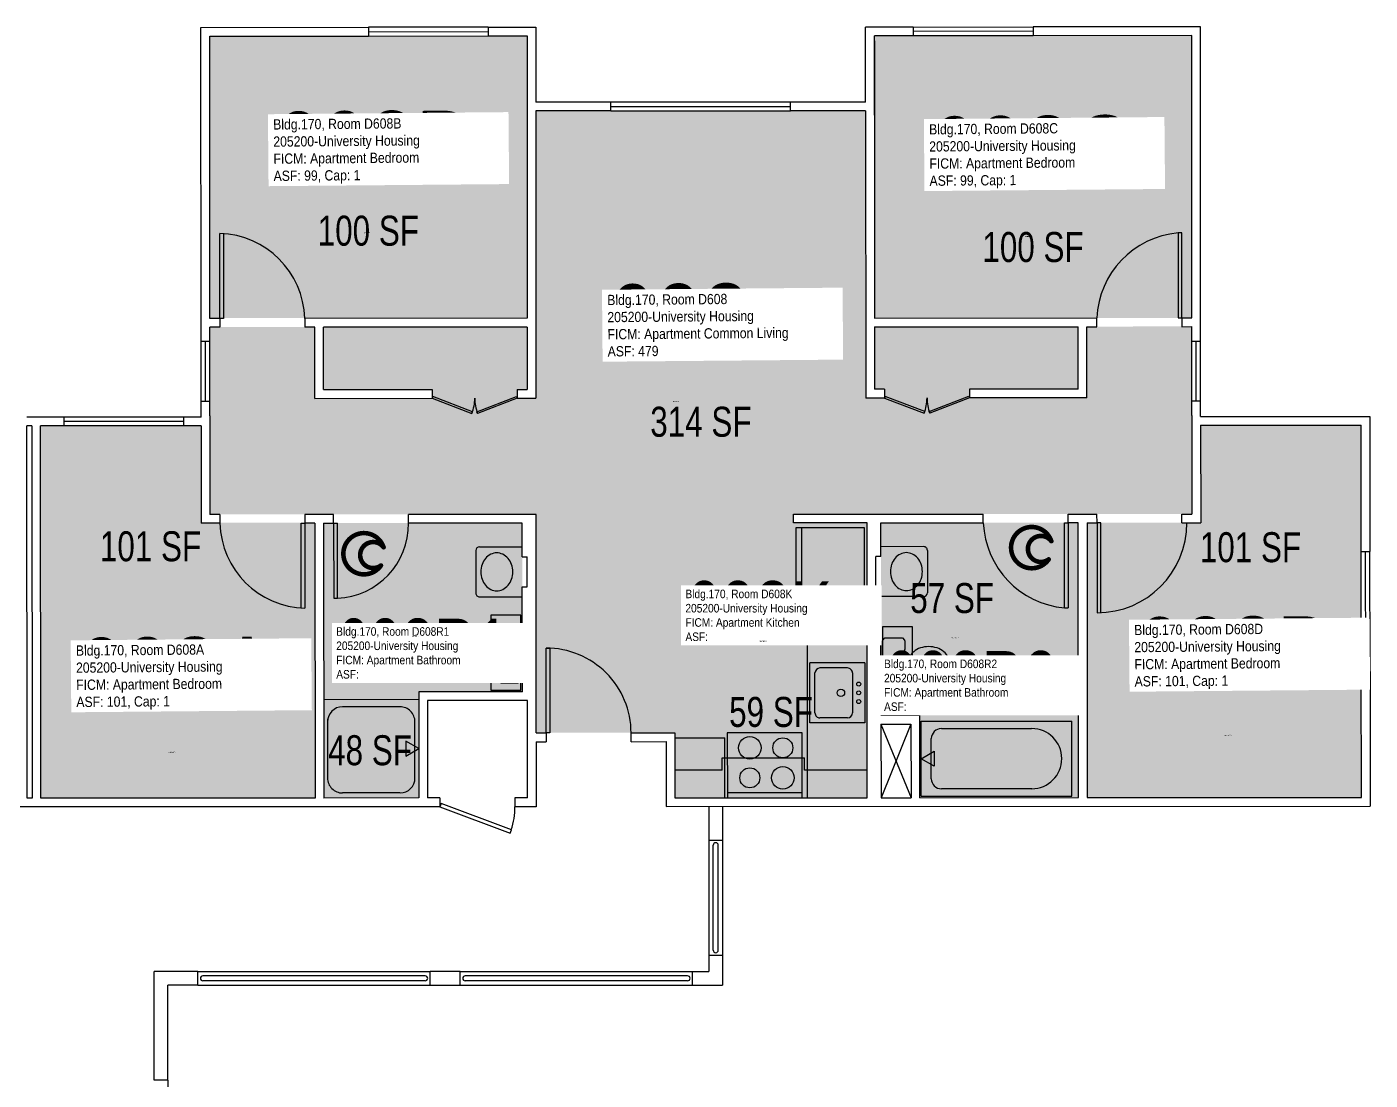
# Model space of a CAD drawing. Header units: inches. Extents: x -88 to 1916, y -52 to 2058.
# Drawn here: x 1379 to 1916, y 1637 to 2058 of the extents above; entities that cross this region are included whole.
import ezdxf
from ezdxf.enums import TextEntityAlignment as Align

# ---------------------------------------------------------------- set-up
doc = ezdxf.new("R2010")
doc.units = ezdxf.units.IN
doc.header["$LTSCALE"] = 10
doc.header["$MEASUREMENT"] = 0
doc.layers.get('0').update_dxf_attribs({"linetype": 'CONTINUOUS'})
for name, color, linetype in [('A-DOOR', 2, 'CONTINUOUS'), ('A-FLOR', 3, 'CONTINUOUS'), ('A-GLAZ', 1, 'CONTINUOUS'), ('A-IDEN-ICON', 4, 'CONTINUOUS'), ('A-IDEN-RNUM', 7, 'CONTINUOUS'), ('A-IDEN-SNUM', 4, 'CONTINUOUS'), ('A-IDEN-VNUM', 4, 'CONTINUOUS'), ('A-WALL', 5, 'CONTINUOUS'), ('AREA-TEXT', 3, 'CONTINUOUS'), ('P-SANR-FIXT', 2, 'CONTINUOUS'), ('Rooms-Category-Color', 7, 'CONTINUOUS'), ('Rooms-College-Color', 7, 'CONTINUOUS'), ('Rooms-Department-Color', 7, 'CONTINUOUS'), ('Rooms-Division-Color', 7, 'CONTINUOUS'), ('Rooms-Information', 7, 'CONTINUOUS')]:
    doc.layers.add(name, color=color, linetype=linetype)
doc.styles.add('CP_AREA', font='arial.ttf', dxfattribs={"height": 15})
doc.styles.add('CP_ROOMSNUMBER', font='arial.ttf', dxfattribs={"height": 1})
doc.styles.add('CP_ROOMVNUMBER', font='arial.ttf', dxfattribs={"width": 0.85, "height": 0.075})

# ---------------------------------------------------------------- blocks, each defined once
blk = doc.blocks.new('CPBATH')
at = {"color": 0, "linetype": 'ByBlock', "const_width": 0.0127}
for points in [[(0.0571, 0.0168, 0.861492), (-0.0551, 0, 1)], [(0.0571, 0.0168, 0.729002), (-0.0084, -0.0042, 1)], [(-0.0551, 0, 0.726902), (0.0487, -0.0337, 1)], [(-0.0084, -0.0042, 0.609468), (0.0487, -0.0337, 1)]]:
    blk.add_lwpolyline(points, format="xyb", dxfattribs=at)
at = {"color": 0, "linetype": 'ByBlock', "const_width": 0.00637}
for points in [[(0.0544, 0.0152, 1), (0.0599, 0.0184, 1)], [(0.0459, -0.0353, 1), (0.0515, -0.0321, 1)]]:
    blk.add_lwpolyline(points, format="xyb", close=True, dxfattribs=at)

msp = doc.modelspace()

# ---------------------------------------------------------------- hatches: boundary and pattern name
at = {"layer": 'Rooms-Category-Color', "true_color": 0x728ef3}
for points in [[(1578.88, 2054.61), (1451.88, 2054.61), (1451.88, 1941.61), (1578.88, 1941.61)], [(1717.88, 2054.61), (1717.88, 1941.61), (1844.88, 1941.62), (1844.88, 2054.62)], [(1451.93, 1937.97), (1451.97, 1863), (1582.47, 1863.04), (1582.52, 1775.54), (1638.02, 1775.57), (1638.03, 1859.5), (1685.54, 1859.5), (1685.54, 1863), (1844.97, 1863.19), (1844.99, 1938.19), (1802.93, 1938.17), (1802.94, 1909.67), (1755.94, 1909.64), (1755.94, 1913.14), (1799.44, 1913.16), (1799.43, 1938.16), (1717.93, 1938.12), (1717.94, 1913.12), (1721.94, 1913.12), (1721.94, 1909.62), (1714.44, 1909.62), (1714.38, 2024.57), (1582.38, 2024.56), (1582.44, 1909.54), (1574.94, 1909.54), (1574.94, 1913.04), (1578.94, 1913.04), (1578.93, 1938.04), (1497.43, 1938), (1497.44, 1913), (1540.94, 1913.02), (1540.94, 1909.52), (1493.94, 1909.5), (1493.94, 1938)], [(1448.38, 1898.61), (1384.13, 1898.61), (1384.13, 1749.61), (1493.88, 1749.61), (1493.88, 1859.61), (1448.38, 1859.61)], [(1912.63, 1898.62), (1848.38, 1898.62), (1848.38, 1859.62), (1802.88, 1859.61), (1802.88, 1749.61), (1912.63, 1749.62)], [(1497.53, 1859.5), (1577.03, 1859.5), (1577.07, 1792.04), (1535.51, 1792.02), (1535.53, 1749.52), (1497.53, 1749.5)], [(1714.97, 1859.62), (1638.03, 1859.5), (1638.03, 1749.57), (1715.03, 1749.62)], [(1799.47, 1859.66), (1720.47, 1859.62), (1720.57, 1782.62), (1736.01, 1782.63), (1736.03, 1749.63), (1799.53, 1749.63), (1799.47, 1859.66)]]:
    msp.add_hatch(color=171, dxfattribs=at).paths.add_polyline_path(points)
at = {"layer": 'Rooms-College-Color', "true_color": 0xadadad}
for points in [[(1578.88, 2054.61), (1451.88, 2054.61), (1451.88, 1941.61), (1578.88, 1941.61)], [(1717.88, 2054.61), (1717.88, 1941.61), (1844.88, 1941.62), (1844.88, 2054.62)], [(1451.93, 1937.97), (1451.97, 1863), (1582.47, 1863.04), (1582.52, 1775.54), (1638.02, 1775.57), (1638.03, 1859.5), (1685.54, 1859.5), (1685.54, 1863), (1844.97, 1863.19), (1844.99, 1938.19), (1802.93, 1938.17), (1802.94, 1909.67), (1755.94, 1909.64), (1755.94, 1913.14), (1799.44, 1913.16), (1799.43, 1938.16), (1717.93, 1938.12), (1717.94, 1913.12), (1721.94, 1913.12), (1721.94, 1909.62), (1714.44, 1909.62), (1714.38, 2024.57), (1582.38, 2024.56), (1582.44, 1909.54), (1574.94, 1909.54), (1574.94, 1913.04), (1578.94, 1913.04), (1578.93, 1938.04), (1497.43, 1938), (1497.44, 1913), (1540.94, 1913.02), (1540.94, 1909.52), (1493.94, 1909.5), (1493.94, 1938)], [(1448.38, 1898.61), (1384.13, 1898.61), (1384.13, 1749.61), (1493.88, 1749.61), (1493.88, 1859.61), (1448.38, 1859.61)], [(1912.63, 1898.62), (1848.38, 1898.62), (1848.38, 1859.62), (1802.88, 1859.61), (1802.88, 1749.61), (1912.63, 1749.62)], [(1497.53, 1859.5), (1577.03, 1859.5), (1577.07, 1792.04), (1535.51, 1792.02), (1535.53, 1749.52), (1497.53, 1749.5)], [(1714.97, 1859.62), (1638.03, 1859.5), (1638.03, 1749.57), (1715.03, 1749.62)], [(1799.47, 1859.66), (1720.47, 1859.62), (1720.57, 1782.62), (1736.01, 1782.63), (1736.03, 1749.63), (1799.53, 1749.63), (1799.47, 1859.66)]]:
    msp.add_hatch(color=253, dxfattribs=at).paths.add_polyline_path(points)
at = {"layer": 'Rooms-Department-Color', "true_color": 0x604aed}
for points in [[(1578.88, 2054.61), (1451.88, 2054.61), (1451.88, 1941.61), (1578.88, 1941.61)], [(1717.88, 2054.61), (1717.88, 1941.61), (1844.88, 1941.62), (1844.88, 2054.62)], [(1451.93, 1937.97), (1451.97, 1863), (1582.47, 1863.04), (1582.52, 1775.54), (1638.02, 1775.57), (1638.03, 1859.5), (1685.54, 1859.5), (1685.54, 1863), (1844.97, 1863.19), (1844.99, 1938.19), (1802.93, 1938.17), (1802.94, 1909.67), (1755.94, 1909.64), (1755.94, 1913.14), (1799.44, 1913.16), (1799.43, 1938.16), (1717.93, 1938.12), (1717.94, 1913.12), (1721.94, 1913.12), (1721.94, 1909.62), (1714.44, 1909.62), (1714.38, 2024.57), (1582.38, 2024.56), (1582.44, 1909.54), (1574.94, 1909.54), (1574.94, 1913.04), (1578.94, 1913.04), (1578.93, 1938.04), (1497.43, 1938), (1497.44, 1913), (1540.94, 1913.02), (1540.94, 1909.52), (1493.94, 1909.5), (1493.94, 1938)], [(1448.38, 1898.61), (1384.13, 1898.61), (1384.13, 1749.61), (1493.88, 1749.61), (1493.88, 1859.61), (1448.38, 1859.61)], [(1912.63, 1898.62), (1848.38, 1898.62), (1848.38, 1859.62), (1802.88, 1859.61), (1802.88, 1749.61), (1912.63, 1749.62)], [(1497.53, 1859.5), (1577.03, 1859.5), (1577.07, 1792.04), (1535.51, 1792.02), (1535.53, 1749.52), (1497.53, 1749.5)], [(1714.97, 1859.62), (1638.03, 1859.5), (1638.03, 1749.57), (1715.03, 1749.62)], [(1799.47, 1859.66), (1720.47, 1859.62), (1720.57, 1782.62), (1736.01, 1782.63), (1736.03, 1749.63), (1799.53, 1749.63), (1799.47, 1859.66)]]:
    msp.add_hatch(color=173, dxfattribs=at).paths.add_polyline_path(points)
at = {"layer": 'Rooms-Division-Color', "true_color": 0x604aed}
for points in [[(1578.88, 2054.61), (1451.88, 2054.61), (1451.88, 1941.61), (1578.88, 1941.61)], [(1717.88, 2054.61), (1717.88, 1941.61), (1844.88, 1941.62), (1844.88, 2054.62)], [(1451.93, 1937.97), (1451.97, 1863), (1582.47, 1863.04), (1582.52, 1775.54), (1638.02, 1775.57), (1638.03, 1859.5), (1685.54, 1859.5), (1685.54, 1863), (1844.97, 1863.19), (1844.99, 1938.19), (1802.93, 1938.17), (1802.94, 1909.67), (1755.94, 1909.64), (1755.94, 1913.14), (1799.44, 1913.16), (1799.43, 1938.16), (1717.93, 1938.12), (1717.94, 1913.12), (1721.94, 1913.12), (1721.94, 1909.62), (1714.44, 1909.62), (1714.38, 2024.57), (1582.38, 2024.56), (1582.44, 1909.54), (1574.94, 1909.54), (1574.94, 1913.04), (1578.94, 1913.04), (1578.93, 1938.04), (1497.43, 1938), (1497.44, 1913), (1540.94, 1913.02), (1540.94, 1909.52), (1493.94, 1909.5), (1493.94, 1938)], [(1448.38, 1898.61), (1384.13, 1898.61), (1384.13, 1749.61), (1493.88, 1749.61), (1493.88, 1859.61), (1448.38, 1859.61)], [(1912.63, 1898.62), (1848.38, 1898.62), (1848.38, 1859.62), (1802.88, 1859.61), (1802.88, 1749.61), (1912.63, 1749.62)], [(1497.53, 1859.5), (1577.03, 1859.5), (1577.07, 1792.04), (1535.51, 1792.02), (1535.53, 1749.52), (1497.53, 1749.5)], [(1714.97, 1859.62), (1638.03, 1859.5), (1638.03, 1749.57), (1715.03, 1749.62)], [(1799.47, 1859.66), (1720.47, 1859.62), (1720.57, 1782.62), (1736.01, 1782.63), (1736.03, 1749.63), (1799.53, 1749.63), (1799.47, 1859.66)]]:
    msp.add_hatch(color=173, dxfattribs=at).paths.add_polyline_path(points)

# ---------------------------------------------------------------- linework, layer by layer
at = {"layer": 'A-DOOR'}
for p, q in [((1455.94, 1941.4), (1455.92, 1975.4)), ((1457.42, 1975.4), (1457.44, 1941.4)), ((1839.42, 1975.61), (1839.44, 1941.61)), ((1840.92, 1975.61), (1839.42, 1975.61)), ((1840.94, 1941.61), (1840.92, 1975.61)), ((1457.44, 1941.4), (1455.94, 1941.4)), ((1839.44, 1941.61), (1840.94, 1941.61)), ((1541.21, 1910.11), (1540.96, 1909.45)), ((1540.96, 1909.45), (1556.83, 1903.37)), ((1557.09, 1904.03), (1541.21, 1910.11)), ((1558.83, 1904.03), (1574.7, 1910.13)), ((1574.96, 1909.47), (1559.09, 1903.37)), ((1574.7, 1910.13), (1574.96, 1909.47)), ((1722.21, 1910.21), (1721.96, 1909.55)), ((1721.96, 1909.55), (1737.83, 1903.47)), ((1738.09, 1904.13), (1722.21, 1910.21)), ((1739.83, 1904.13), (1755.7, 1910.23)), ((1755.96, 1909.57), (1740.09, 1903.47)), ((1755.7, 1910.23), (1755.96, 1909.57)), ((1556.83, 1903.37), (1557.09, 1904.03)), ((1559.09, 1903.37), (1558.83, 1904.03)), ((1737.83, 1903.47), (1738.09, 1904.13)), ((1740.09, 1903.47), (1739.83, 1904.13)), ((1488.49, 1859.42), (1489.99, 1859.42)), ((1488.5, 1825.42), (1488.49, 1859.42)), ((1489.99, 1859.42), (1490, 1825.42)), ((1501.49, 1859.43), (1502.99, 1859.43)), ((1501.49, 1859.43), (1501.5, 1829.43)), ((1503, 1829.43), (1502.99, 1859.43)), ((1793.99, 1859.59), (1795.49, 1859.59)), ((1794, 1825.59), (1793.99, 1859.59)), ((1795.49, 1859.59), (1795.5, 1825.59)), ((1808.49, 1859.6), (1806.99, 1859.59)), ((1806.99, 1859.59), (1807, 1823.59)), ((1808.5, 1823.6), (1808.49, 1859.6)), ((1501.5, 1829.43), (1503, 1829.43)), ((1794, 1825.59), (1795.5, 1825.59)), ((1586.51, 1809.47), (1588.01, 1809.47)), ((1586.53, 1775.47), (1586.51, 1809.47)), ((1588.01, 1809.47), (1588.03, 1775.47)), ((1588.03, 1775.47), (1586.53, 1775.47)), ((1544.55, 1747.27), (1544.05, 1745.95)), ((1572.62, 1736.7), (1544.55, 1747.27)), ((1544.05, 1745.95), (1572.12, 1735.38)), ((1572.12, 1735.38), (1572.62, 1736.7))]:
    msp.add_line(p, q, dxfattribs=at)
for centre, radius, start, end in [((1454.98, 1940.44), 34.97, 1.6071, 88.4556), ((1842.58, 1940.08), 35.67, 95.0802, 177.5669), ((1540.96, 1909.45), 17, 339.0539, 0.0314), ((1574.96, 1909.47), 17, 180.0314, 201.0088), ((1721.96, 1909.55), 17, 339.0539, 0.0314), ((1755.96, 1909.57), 17, 180.0314, 201.0088), ((1490.95, 1860.38), 34.97, 181.6071, 268.4556), ((1501.71, 1859.17), 29.77, 272.4793, 0.521), ((1797.09, 1861.09), 35.64, 182.4453, 265.0331), ((1806.99, 1859.59), 36, 270.0314, 0.0314), ((1586.53, 1775.47), 34, 0.0314, 90.0314), ((1546.85, 1745.58), 27.2, 340.9792, 0.8073)]:
    msp.add_arc(centre, radius, start, end, dxfattribs=at)
at = {"layer": 'A-FLOR'}
for p, q in [((1720.53, 1779.05), (1732.55, 1749.55)), ((1732.53, 1779.05), (1720.55, 1749.55)), ((1653.39, 1688.52), (1653.39, 1730.52)), ((1655.39, 1688.52), (1655.39, 1730.55)), ((1538.14, 1678.27), (1449.14, 1678.27)), ((1643.14, 1678.27), (1554.14, 1678.27)), ((1538.14, 1676.27), (1449.14, 1676.27)), ((1643.14, 1676.27), (1554.14, 1676.27))]:
    msp.add_line(p, q, dxfattribs=at)
at = {"layer": 'A-FLOR', "extrusion": (5.56644e-11, -9.05604e-06, 1)}
msp.add_arc((1654.39, 1730.52, -0.02), 1, 0.0147, 179.986, dxfattribs=at)
at = {"layer": 'A-FLOR', "extrusion": (-2.71467e-10, 9.05604e-06, 1)}
msp.add_arc((1654.39, 1688.52, 0.02), 1, 180.0017, 0.0017, dxfattribs=at)
at = {"layer": 'A-FLOR', "extrusion": (-9.05604e-06, -5.6027e-11, 1)}
for centre, start, end in [((1449.14, 1677.27, -0.01), 90.0004, 270.0004), ((1538.14, 1677.27, -0.01), 270.0004, 90.0004), ((1554.14, 1677.27, -0.01), 90.0004, 270.0004), ((1643.14, 1677.27, -0.01), 270.0004, 90.0004)]:
    msp.add_arc(centre, 1, start, end, dxfattribs=at)
at = {"layer": 'A-GLAZ'}
for p, q in [((1563.38, 2057.96), (1515.38, 2057.94)), ((1515.38, 2056.19), (1563.38, 2056.21)), ((1515.38, 2054.44), (1563.38, 2054.46)), ((1733.38, 2058.05), (1781.38, 2058.08)), ((1781.38, 2056.33), (1733.38, 2056.3)), ((1781.38, 2054.58), (1733.38, 2054.55)), ((1684.39, 2028.03), (1612.39, 2027.99)), ((1612.39, 2026.24), (1684.39, 2026.28)), ((1612.39, 2024.49), (1684.39, 2024.53)), ((1448.46, 1908.15), (1448.45, 1932.15)), ((1450.21, 1908.15), (1450.2, 1932.15)), ((1451.96, 1908.15), (1451.95, 1932.15)), ((1844.96, 1908.37), (1844.95, 1932.37)), ((1846.71, 1908.37), (1846.7, 1932.37)), ((1848.46, 1908.37), (1848.45, 1932.37)), ((1441.46, 1901.89), (1393.46, 1901.87)), ((1441.46, 1900.14), (1393.46, 1900.12)), ((1441.46, 1898.39), (1393.46, 1898.37)), ((1912.77, 1800.15), (1912.74, 1848.15)), ((1914.52, 1800.15), (1914.49, 1848.15)), ((1916.27, 1800.15), (1916.24, 1848.15))]:
    msp.add_line(p, q, dxfattribs=at)
at = {"layer": 'A-WALL'}
for p, q in [((1448.38, 2057.9), (1515.38, 2057.94)), ((1448.45, 1932.15), (1448.38, 2057.9)), ((1451.88, 2054.4), (1515.38, 2054.44)), ((1451.94, 1941.4), (1451.88, 2054.4)), ((1515.38, 2057.94), (1515.38, 2054.44)), ((1563.38, 2057.96), (1582.38, 2057.97)), ((1563.38, 2057.96), (1563.38, 2054.46)), ((1563.38, 2054.46), (1578.88, 2054.47)), ((1578.88, 2054.47), (1578.9, 2022.72)), ((1582.38, 2057.97), (1582.39, 2027.97)), ((1733.38, 2058.05), (1714.38, 2058.04)), ((1714.39, 2028.04), (1714.38, 2058.04)), ((1733.38, 2054.55), (1717.88, 2054.55)), ((1717.9, 2022.8), (1717.88, 2054.55)), ((1733.38, 2058.05), (1733.38, 2054.55)), ((1848.38, 2058.12), (1781.38, 2058.08)), ((1781.38, 2058.08), (1781.38, 2054.58)), ((1844.88, 2054.62), (1781.38, 2054.58)), ((1844.94, 1941.62), (1844.88, 2054.62)), ((1848.45, 1932.37), (1848.38, 2058.12)), ((1717.88, 2052.55), (1717.9, 2022.8)), ((1612.39, 2027.99), (1582.39, 2027.97)), ((1612.39, 2024.49), (1612.39, 2027.99)), ((1714.39, 2028.04), (1684.39, 2028.03)), ((1684.39, 2024.53), (1684.39, 2028.03)), ((1578.9, 2022.72), (1578.94, 1941.47)), ((1612.39, 2024.49), (1582.39, 2024.47)), ((1582.39, 2024.47), (1582.46, 1909.47)), ((1714.39, 2024.54), (1684.39, 2024.53)), ((1714.39, 2024.54), (1714.46, 1909.54)), ((1717.9, 2022.8), (1717.94, 1941.55)), ((1455.94, 1941.4), (1451.94, 1941.4)), ((1455.94, 1941.4), (1455.94, 1937.9)), ((1578.94, 1941.47), (1489.94, 1941.42)), ((1489.94, 1941.42), (1489.94, 1937.92)), ((1717.94, 1941.55), (1806.94, 1941.59)), ((1806.94, 1938.09), (1806.94, 1941.59)), ((1840.94, 1941.61), (1844.94, 1941.62)), ((1840.94, 1941.61), (1840.94, 1938.11)), ((1451.95, 1932.15), (1451.94, 1937.9)), ((1455.94, 1937.9), (1451.94, 1937.9)), ((1493.94, 1937.92), (1489.94, 1937.92)), ((1493.96, 1909.42), (1493.94, 1937.92)), ((1578.94, 1937.97), (1497.44, 1937.93)), ((1497.46, 1912.93), (1497.44, 1937.93)), ((1578.94, 1937.97), (1578.96, 1912.97)), ((1717.94, 1938.05), (1799.44, 1938.09)), ((1717.94, 1938.05), (1717.96, 1913.05)), ((1799.46, 1913.09), (1799.44, 1938.09)), ((1802.94, 1938.09), (1806.94, 1938.09)), ((1802.96, 1909.59), (1802.94, 1938.09)), ((1840.94, 1938.11), (1844.94, 1938.12)), ((1844.95, 1932.37), (1844.94, 1938.12)), ((1451.95, 1932.15), (1448.45, 1932.15)), ((1844.95, 1932.37), (1848.45, 1932.37)), ((1493.96, 1909.42), (1540.96, 1909.45)), ((1497.46, 1912.93), (1540.96, 1912.95)), ((1540.96, 1912.95), (1540.96, 1909.45)), ((1574.96, 1912.97), (1574.96, 1909.47)), ((1574.96, 1912.97), (1578.96, 1912.97)), ((1574.96, 1909.47), (1582.46, 1909.47)), ((1721.96, 1909.55), (1714.46, 1909.54)), ((1721.96, 1913.05), (1717.96, 1913.05)), ((1721.96, 1913.05), (1721.96, 1909.55)), ((1799.46, 1913.09), (1755.96, 1913.07)), ((1755.96, 1913.07), (1755.96, 1909.57)), ((1802.96, 1909.59), (1755.96, 1909.57)), ((1451.96, 1908.15), (1448.46, 1908.15)), ((1448.46, 1901.9), (1448.46, 1908.15)), ((1451.96, 1902.4), (1451.96, 1908.15)), ((1844.96, 1908.37), (1848.46, 1908.37)), ((1844.96, 1902.62), (1844.96, 1908.37)), ((1848.46, 1902.12), (1848.46, 1908.37)), ((1381.46, 1901.86), (1378.71, 1901.86)), ((1378.8, 1749.37), (1378.71, 1898.37)), ((1380.71, 1898.36), (1378.71, 1898.36)), ((1380.71, 1898.36), (1380.8, 1749.36)), ((1393.46, 1901.87), (1381.46, 1901.86)), ((1393.46, 1898.37), (1384.21, 1898.36)), ((1384.3, 1749.36), (1384.21, 1898.36)), ((1393.46, 1901.87), (1393.46, 1898.37)), ((1448.46, 1901.9), (1441.46, 1901.89)), ((1441.46, 1901.89), (1441.46, 1898.39)), ((1448.46, 1898.4), (1441.46, 1898.39)), ((1448.46, 1898.4), (1448.49, 1859.4)), ((1451.96, 1902.4), (1451.98, 1862.9)), ((1844.96, 1902.62), (1844.98, 1863.12)), ((1848.46, 1902.12), (1916.21, 1902.15)), ((1848.46, 1898.62), (1912.71, 1898.65)), ((1848.46, 1898.62), (1848.49, 1859.62)), ((1912.74, 1848.15), (1912.71, 1898.65)), ((1916.21, 1902.15), (1916.24, 1848.15)), ((1455.98, 1862.9), (1451.98, 1862.9)), ((1455.98, 1862.9), (1455.99, 1859.4)), ((1501.48, 1862.93), (1489.98, 1862.92)), ((1489.98, 1862.92), (1489.99, 1859.42)), ((1501.49, 1859.43), (1501.48, 1862.93)), ((1501.49, 1859.43), (1501.48, 1862.93)), ((1582.48, 1862.97), (1531.48, 1862.94)), ((1531.49, 1859.44), (1531.48, 1862.94)), ((1582.53, 1775.47), (1582.48, 1862.97)), ((1685.49, 1863.03), (1714.98, 1863.04)), ((1685.5, 1859.53), (1685.49, 1863.03)), ((1714.98, 1863.04), (1761.48, 1863.07)), ((1761.49, 1859.57), (1761.48, 1863.07)), ((1795.49, 1859.59), (1795.48, 1863.09)), ((1795.48, 1863.09), (1806.98, 1863.09)), ((1806.99, 1859.59), (1806.98, 1863.09)), ((1806.99, 1859.59), (1806.98, 1863.09)), ((1840.98, 1863.11), (1844.98, 1863.12)), ((1840.99, 1859.61), (1840.98, 1863.11)), ((1455.99, 1859.4), (1448.49, 1859.4)), ((1493.99, 1859.42), (1489.99, 1859.42)), ((1493.99, 1859.42), (1494.05, 1749.42)), ((1497.49, 1859.43), (1497.55, 1749.43)), ((1497.49, 1859.43), (1501.49, 1859.43)), ((1576.99, 1859.47), (1531.49, 1859.44)), ((1576.99, 1845.97), (1576.99, 1859.47)), ((1714.99, 1859.54), (1685.5, 1859.53)), ((1715.05, 1749.54), (1714.99, 1859.54)), ((1720.49, 1859.55), (1761.49, 1859.57)), ((1720.49, 1846.05), (1720.49, 1859.55)), ((1738.11, 1859.56), (1757.49, 1859.57)), ((1799.49, 1859.59), (1795.49, 1859.59)), ((1799.55, 1749.59), (1799.49, 1859.59)), ((1802.99, 1859.59), (1806.99, 1859.59)), ((1802.99, 1859.59), (1803.05, 1749.59)), ((1840.99, 1859.61), (1848.49, 1859.62)), ((1576.99, 1845.97), (1578.99, 1845.97)), ((1579, 1833.97), (1578.99, 1845.97)), ((1720.49, 1846.05), (1718.48, 1846.05)), ((1718.49, 1834.05), (1718.48, 1846.05)), ((1912.74, 1848.15), (1916.24, 1848.15)), ((1577, 1833.97), (1579, 1833.97)), ((1577.02, 1791.97), (1577, 1833.97)), ((1720.5, 1834.05), (1718.49, 1834.05)), ((1720.53, 1782.55), (1720.5, 1834.05)), ((1912.77, 1800.15), (1916.27, 1800.15)), ((1912.8, 1749.65), (1912.77, 1800.15)), ((1916.27, 1800.15), (1916.3, 1746.15)), ((1577.02, 1791.97), (1535.52, 1791.95)), ((1535.52, 1791.95), (1535.55, 1749.45)), ((1579.02, 1788.47), (1539.02, 1788.45)), ((1539.02, 1788.45), (1539.05, 1749.45)), ((1579.05, 1749.47), (1579.02, 1788.47)), ((1720.53, 1782.55), (1736.03, 1782.56)), ((1736.05, 1749.56), (1736.03, 1782.56)), ((1582.53, 1775.47), (1586.53, 1775.47)), ((1586.53, 1775.47), (1586.53, 1771.97)), ((1620.53, 1775.49), (1638.03, 1775.5)), ((1620.53, 1771.99), (1620.53, 1775.49)), ((1638.03, 1775.5), (1638.05, 1749.5)), ((1720.53, 1779.05), (1732.53, 1779.05)), ((1720.53, 1779.05), (1720.55, 1749.55)), ((1732.53, 1779.05), (1732.55, 1749.55)), ((1582.53, 1771.97), (1586.53, 1771.97)), ((1582.53, 1771.97), (1582.55, 1745.97)), ((1620.53, 1771.99), (1634.53, 1772)), ((1634.53, 1772), (1634.55, 1746)), ((1380.8, 1749.36), (1378.8, 1749.36)), ((1494.05, 1749.42), (1384.3, 1749.36)), ((1535.55, 1749.45), (1497.55, 1749.43)), ((1544.05, 1749.45), (1539.05, 1749.45)), ((1544.05, 1749.45), (1544.05, 1745.95)), ((1579.05, 1749.47), (1574.05, 1749.47)), ((1574.05, 1749.47), (1574.05, 1745.97)), ((1638.05, 1749.5), (1715.05, 1749.54)), ((1720.55, 1749.55), (1732.55, 1749.55)), ((1736.05, 1749.56), (1799.55, 1749.59)), ((1803.05, 1749.59), (1912.8, 1749.65)), ((1378.8, 1745.87), (1369.3, 1745.87)), ((1381.55, 1745.86), (1378.8, 1745.86)), ((1544.05, 1745.95), (1381.55, 1745.86)), ((1582.55, 1745.97), (1574.05, 1745.97)), ((1634.55, 1746), (1916.3, 1746.15)), ((1651.64, 1746.01), (1651.64, 1732.52)), ((1657.14, 1746.01), (1657.14, 1732.52)), ((1651.64, 1732.52), (1651.64, 1686.52)), ((1651.64, 1732.52), (1657.14, 1732.52)), ((1657.14, 1732.52), (1657.14, 1686.52)), ((1651.64, 1686.52), (1651.64, 1680.02)), ((1651.64, 1686.52), (1657.14, 1686.52)), ((1657.14, 1686.52), (1657.14, 1674.52)), ((1429.64, 1636.51), (1429.64, 1680.01)), ((1447.14, 1680.01), (1429.64, 1680.01)), ((1447.14, 1680.01), (1540.14, 1680.02)), ((1447.14, 1674.51), (1447.14, 1680.01)), ((1540.14, 1674.52), (1540.14, 1680.02)), ((1552.14, 1680.02), (1540.14, 1680.02)), ((1552.14, 1674.52), (1552.14, 1680.02)), ((1552.14, 1680.02), (1645.14, 1680.02)), ((1645.14, 1674.52), (1645.14, 1680.02)), ((1645.14, 1680.02), (1651.64, 1680.02)), ((1447.14, 1674.51), (1435.14, 1674.51)), ((1435.14, 1636.51), (1435.14, 1674.51)), ((1447.14, 1674.51), (1540.14, 1674.52)), ((1540.14, 1674.52), (1552.14, 1674.52)), ((1552.14, 1674.52), (1645.14, 1674.52)), ((1645.14, 1674.52), (1657.14, 1674.52)), ((1435.14, 1636.51), (1429.64, 1636.51)), ((1435.14, 1636.51), (1435.14, 1564.05))]:
    msp.add_line(p, q, dxfattribs=at)
at = {"layer": 'P-SANR-FIXT'}
for p, q in [((1713.99, 1857.54), (1686.49, 1857.53)), ((1686.49, 1857.53), (1686.5, 1826.53)), ((1688.74, 1857.53), (1688.75, 1826.53)), ((1714, 1826.54), (1713.99, 1857.54)), ((1559.87, 1849.96), (1576.99, 1849.97)), ((1737.6, 1850.06), (1720.48, 1850.05)), ((1558.37, 1848.46), (1558.38, 1831.46)), ((1739.1, 1848.56), (1739.11, 1831.56)), ((1559.88, 1829.96), (1577, 1829.97)), ((1737.61, 1830.06), (1720.49, 1830.05)), ((1564.38, 1822.59), (1564.4, 1792.59)), ((1576.38, 1822.59), (1564.38, 1822.59)), ((1576.4, 1792.59), (1576.38, 1822.59)), ((1686.5, 1826.53), (1714, 1826.54)), ((1715, 1825.54), (1691, 1825.53)), ((1691, 1825.53), (1691.05, 1749.53)), ((1733.13, 1817.97), (1721.13, 1817.96)), ((1721.13, 1817.96), (1721.15, 1787.96)), ((1733.15, 1787.97), (1733.13, 1817.97)), ((1567.38, 1815.38), (1567.39, 1812.11)), ((1567.4, 1811.99), (1568.37, 1808.61)), ((1568.38, 1816.55), (1567.51, 1815.67)), ((1575.21, 1816.55), (1568.38, 1816.55)), ((1576.26, 1815.68), (1575.51, 1816.43)), ((1576.39, 1796.56), (1576.38, 1815.38)), ((1721.15, 1793.55), (1721.14, 1812.37)), ((1721.26, 1812.67), (1722.14, 1813.55)), ((1722.14, 1813.55), (1729.14, 1813.55)), ((1729.14, 1813.55), (1730.01, 1812.68)), ((1730.14, 1812.38), (1730.14, 1809.05)), ((1568.39, 1808.49), (1568.39, 1803.61)), ((1730.14, 1809.05), (1729.16, 1805.61)), ((1568.37, 1803.49), (1567.41, 1800.11)), ((1714.11, 1803.5), (1692.11, 1803.49)), ((1692.12, 1779.49), (1692.11, 1803.49)), ((1707.11, 1801.5), (1696.11, 1801.49)), ((1714.11, 1803.5), (1714.12, 1779.5)), ((1729.14, 1805.49), (1729.14, 1800.61)), ((1567.39, 1799.99), (1567.39, 1796.55)), ((1567.39, 1796.55), (1568.27, 1795.67)), ((1568.57, 1795.55), (1575.22, 1795.55)), ((1575.52, 1795.68), (1576.39, 1796.56)), ((1694.12, 1783.49), (1694.11, 1799.49)), ((1709.11, 1799.5), (1709.12, 1783.5)), ((1729.16, 1800.5), (1730.14, 1797.05)), ((1730.14, 1797.05), (1730.15, 1793.55)), ((1564.4, 1792.59), (1576.4, 1792.59)), ((1722.02, 1792.67), (1721.15, 1793.55)), ((1728.97, 1792.55), (1722.32, 1792.55)), ((1730.15, 1793.55), (1729.27, 1792.67)), ((1497.52, 1788.93), (1535.52, 1788.95)), ((1528.03, 1785.97), (1505.03, 1785.96)), ((1721.15, 1787.96), (1733.15, 1787.97)), ((1499.03, 1780.96), (1499.04, 1757.46)), ((1534.04, 1757.48), (1534.03, 1779.98)), ((1714.12, 1779.5), (1692.12, 1779.49)), ((1707.12, 1781.5), (1696.12, 1781.49)), ((1736.65, 1780.18), (1796.9, 1780.21)), ((1736.67, 1750.18), (1736.65, 1780.18)), ((1796.92, 1750.21), (1796.9, 1780.21)), ((1689.03, 1775.53), (1659.03, 1775.51)), ((1659.03, 1775.51), (1659.05, 1749.51)), ((1689.05, 1749.53), (1689.03, 1775.53)), ((1744.69, 1777.24), (1780.84, 1777.26)), ((1535.53, 1769.23), (1530.34, 1772.22)), ((1530.34, 1772.22), (1530.34, 1766.22)), ((1530.34, 1766.22), (1535.53, 1769.23)), ((1638.03, 1773.5), (1658.03, 1773.51)), ((1658.05, 1749.51), (1658.03, 1773.51)), ((1740.68, 1757.15), (1740.67, 1773.22)), ((1657.04, 1765.51), (1689.97, 1765.53)), ((1657.04, 1760.58), (1657.04, 1765.51)), ((1689.97, 1760.6), (1689.97, 1765.53)), ((1736.66, 1765.18), (1741.86, 1768.18)), ((1741.86, 1762.18), (1736.66, 1765.18)), ((1741.86, 1768.18), (1741.86, 1762.18)), ((1657.04, 1760.58), (1638.04, 1760.57)), ((1715.04, 1760.62), (1689.97, 1760.6)), ((1780.85, 1753.16), (1744.7, 1753.14)), ((1528.04, 1751.47), (1505.04, 1751.46)), ((1659.04, 1751.59), (1689.04, 1751.61)), ((1736.67, 1750.18), (1796.92, 1750.21))]:
    msp.add_line(p, q, dxfattribs=at)
for centre, radius in [((1711.62, 1795.04), 0.791), ((1704.49, 1791.54), 1.5), ((1711.62, 1791.54), 0.791), ((1711.62, 1788.04), 0.791), ((1668.03, 1769.52), 4.5), ((1681.26, 1769.53), 4), ((1668.04, 1757.52), 4), ((1681.26, 1757.53), 4.5)]:
    msp.add_circle(centre, radius, dxfattribs=at)
for centre, radius, start, end in [((1559.87, 1848.46), 1.5, 90.0314, 180.0314), ((1737.6, 1848.56), 1.5, 0.0314, 90.0314), ((1568.1, 1840.41), 7.65, 139.9305, 160.802), ((1567.29, 1841.09), 6.59, 116.223, 139.9305), ((1566.77, 1842.14), 5.42, 90.0314, 116.223), ((1566.77, 1842.14), 5.42, 63.8398, 90.0314), ((1566.25, 1841.09), 6.59, 40.1323, 63.8398), ((1565.44, 1840.41), 7.65, 19.2607, 40.1323), ((1732.04, 1840.5), 7.65, 139.9305, 160.802), ((1731.23, 1841.18), 6.59, 116.223, 139.9305), ((1730.71, 1842.23), 5.42, 90.0314, 116.223), ((1730.71, 1842.23), 5.42, 63.8398, 90.0314), ((1730.19, 1841.18), 6.59, 40.1323, 63.8398), ((1729.38, 1840.5), 7.65, 19.2607, 40.1323), ((1569.37, 1839.96), 9, 160.802, 180.0314), ((1569.37, 1839.96), 9, 180.0314, 199.2607), ((1564.17, 1839.96), 9, 0.0314, 19.2607), ((1564.17, 1839.96), 9, 340.802, 0.0314), ((1733.31, 1840.05), 9, 160.802, 180.0314), ((1733.31, 1840.05), 9, 180.0314, 199.2607), ((1728.11, 1840.05), 9, 0.0314, 19.2607), ((1728.11, 1840.05), 9, 340.802, 0.0314), ((1568.1, 1839.52), 7.65, 199.2607, 220.1323), ((1567.29, 1838.84), 6.59, 220.1323, 243.8398), ((1566.25, 1838.84), 6.59, 296.223, 319.9305), ((1565.44, 1839.52), 7.65, 319.9305, 340.802), ((1732.04, 1839.61), 7.65, 199.2607, 220.1323), ((1731.23, 1838.93), 6.59, 220.1323, 243.8398), ((1730.19, 1838.93), 6.59, 296.223, 319.9305), ((1729.38, 1839.61), 7.65, 319.9305, 340.802), ((1559.88, 1831.46), 1.5, 180.0314, 270.0314), ((1566.77, 1837.78), 5.42, 243.8398, 270.0314), ((1566.77, 1837.78), 5.42, 270.0314, 296.223), ((1730.71, 1837.87), 5.42, 243.8398, 270.0314), ((1730.71, 1837.87), 5.42, 270.0314, 296.223), ((1737.61, 1831.56), 1.5, 270.0314, 0.0314), ((1557.34, 1804.36), 8.59, 108.8668, 129.5038), ((1557.89, 1802.75), 10.29, 90.0314, 108.8668), ((1557.89, 1802.75), 10.29, 71.196, 90.0314), ((1558.44, 1804.36), 8.59, 50.5589, 71.196), ((1567.8, 1815.38), 0.418, 135.0314, 180.0314), ((1575.21, 1816.14), 0.418, 45.0314, 90.0314), ((1575.97, 1815.38), 0.418, 0.0314, 45.0314), ((1721.55, 1812.37), 0.418, 135.0314, 180.0314), ((1729.72, 1812.38), 0.418, 0.0314, 45.0314), ((1555.19, 1806.04), 5.8, 153.3302, 180.0314), ((1556.5, 1805.39), 7.26, 129.5038, 153.3302), ((1559.28, 1805.39), 7.26, 26.7326, 50.5589), ((1560.59, 1806.05), 5.8, 0.0314, 26.7326), ((1567.97, 1808.49), 0.418, 0.0314, 15.9768), ((1738.25, 1802.4), 7.26, 129.5038, 153.3302), ((1739.09, 1801.38), 8.59, 108.8668, 129.5038), ((1739.64, 1799.76), 10.29, 90.0314, 108.8668), ((1739.64, 1799.76), 10.29, 71.196, 90.0314), ((1740.19, 1801.38), 8.59, 50.5589, 71.196), ((1741.04, 1802.4), 7.26, 26.7326, 50.5589), ((1555.19, 1806.04), 5.8, 180.0314, 206.7326), ((1556.49, 1806.7), 7.26, 206.7326, 230.5589), ((1557.87, 1808.37), 9.43, 230.5589, 251.196), ((1558.44, 1807.73), 8.59, 288.8668, 309.5038), ((1559.28, 1806.7), 7.26, 309.5038, 333.3302), ((1560.59, 1806.05), 5.8, 333.3302, 0.0314), ((1567.97, 1803.61), 0.418, 344.086, 0.0314), ((1696.11, 1799.49), 2, 90.0314, 180.0314), ((1707.11, 1799.5), 2, 0.0314, 90.0314), ((1729.56, 1805.49), 0.418, 164.086, 180.0314), ((1736.94, 1803.06), 5.8, 153.3302, 180.0314), ((1736.94, 1803.06), 5.8, 180.0314, 206.7326), ((1742.34, 1803.06), 5.8, 0.0314, 26.7326), ((1742.34, 1803.06), 5.8, 333.3302, 0.0314), ((1557.37, 1806.9), 7.87, 251.196, 273.8068), ((1557.89, 1809.34), 10.29, 270.0314, 288.8668), ((1567.81, 1799.99), 0.418, 164.086, 180.0314), ((1568.57, 1795.97), 0.418, 225.0314, 270.0314), ((1575.22, 1795.97), 0.418, 270.0314, 315.0314), ((1729.56, 1800.61), 0.418, 180.0314, 195.9768), ((1738.25, 1803.71), 7.26, 206.7326, 230.5589), ((1739.09, 1804.74), 8.59, 230.5589, 251.196), ((1739.64, 1806.35), 10.29, 251.196, 270.0314), ((1740.16, 1803.91), 7.87, 266.2559, 288.8668), ((1739.66, 1805.39), 9.43, 288.8668, 309.5038), ((1741.04, 1803.71), 7.26, 309.5038, 333.3302), ((1722.32, 1792.97), 0.418, 225.0314, 270.0314), ((1728.97, 1792.97), 0.418, 270.0314, 315.0314), ((1505.03, 1779.96), 6, 90.0314, 180.0314), ((1528.03, 1779.97), 6, 0.0314, 90.0314), ((1696.12, 1783.49), 2, 180.0314, 270.0314), ((1707.12, 1783.5), 2, 270.0314, 0.0314), ((1744.69, 1773.22), 4.02, 90.0314, 180.0314), ((1780.85, 1765.21), 12.05, 270.0314, 90.0314), ((1505.04, 1757.46), 6, 180.0314, 270.0314), ((1528.04, 1757.47), 6, 270.0314, 0.0314), ((1744.7, 1757.15), 4.02, 180.0314, 270.0314)]:
    msp.add_arc(centre, radius, start, end, dxfattribs=at)

# ---------------------------------------------------------------- block references
at = {"layer": 'A-IDEN-ICON', "xscale": 144.0000000054818, "yscale": 144.0000000054818, "zscale": 144.0000000054818, "rotation": 1.252884216708593}
for p in [(1513.3, 1847.22), (1780.53, 1849.66)]:
    msp.add_blockref('CPBATH', p, dxfattribs=at)

# ---------------------------------------------------------------- texts
at = {"layer": 'A-IDEN-RNUM', "style": 'CP_ROOMSNUMBER'}
for s, rotation, p in [('0608-B0', 0.5331, (1513.57, 1975.53)), ('0608-C0', 0.5003, (1778.12, 1973.99)), ('0608-00', 0.5331, (1637.28, 1908.02)), ('0608-D0', 0.5331, (1857.95, 1774.35)), ('0608-A0', 0.5003, (1435.16, 1767.56))]:
    msp.add_text(s, height=0.36, rotation=rotation, dxfattribs=at).set_placement(p)
for s, p in [('0608-R1', (1532.69, 1813.97)), ('0608-K0', (1671.97, 1812.02)), ('0608-R2', (1748.86, 1813.43))]:
    msp.add_text(s, height=0.36, dxfattribs=at).set_placement(p)
at = {"layer": 'A-IDEN-SNUM', "style": 'CP_ROOMSNUMBER'}
for s, rotation, p in [('1700D608B0', 0.5331, (1513.57, 1975.53)), ('1700D608C0', 0.5003, (1778.12, 1973.99)), ('1700D60800', 0.5331, (1637.28, 1908.02)), ('1700D608D0', 0.5331, (1857.95, 1774.35)), ('1700D608A0', 0.5003, (1435.16, 1767.56))]:
    msp.add_text(s, height=0.36, rotation=rotation, dxfattribs=at).set_placement(p)
for s, p in [('1700D608R1', (1532.69, 1813.97)), ('1700D608K0', (1671.97, 1812.02)), ('1700D608R2', (1748.86, 1813.43))]:
    msp.add_text(s, height=0.36, dxfattribs=at).set_placement(p)
at = {"layer": 'A-IDEN-VNUM', "style": 'CP_ROOMVNUMBER', "width": 0.85}
for s, rotation, p in [('608B', 0.5003, (1477.49, 1995.18)), ('608C', 0.5003, (1740, 1993.22)), ('608', 0.5003, (1611.17, 1926.1)), ('608D', 0.5003, (1822.07, 1792.82)), ('608A', 0.5044, (1398.54, 1784.59))]:
    msp.add_text(s, height=28.8, rotation=rotation, dxfattribs=at).set_placement(p)
at = {"layer": 'A-IDEN-VNUM', "style": 'CP_ROOMVNUMBER'}
for s, width, p in [('608K', 0.75, (1642.27, 1812.23)), ('608R1', 0.7, (1502.52, 1797.19, 0)), ('608R2', 0.7, (1721.76, 1784.24))]:
    msp.add_text(s, height=24, dxfattribs=dict(at, width=width)).set_placement(p)
at = {"layer": 'AREA-TEXT', "style": 'CP_AREA', "width": 0.75}
for s, p in [('100 SF', (1515.38, 1976.54)), ('100 SF', (1781.38, 1969.99)), ('314 SF', (1648.46, 1900.06)), ('101 SF', (1428.2, 1850.21)), ('101 SF', (1868.41, 1849.84)), ('57 SF', (1749, 1829.48)), ('59 SF', (1676.53, 1783.9)), ('48 SF', (1516.05, 1768.57))]:
    msp.add_text(s, height=12, dxfattribs=at).set_placement(p, align=Align.MIDDLE_CENTER)

# ---------------------------------------------------------------- next in the draw order: texts
at = {"layer": 'Rooms-Information', "char_height": 4.1143, "width": 92.16, "attachment_point": 7, "style": 'CP_ROOMVNUMBER', "bg_fill": 3, "box_fill_scale": 1.5, "bg_fill_color": 256, "bg_fill_true_color": 13158600, "bg_fill_transparency": 0}
for s, insert, rotation in [('Bldg.170, Room D608B^M^J205200-University Housing^M^JFICM: Apartment Bedroom^M^JASF: 99, Cap: 1', (1477.49, 1995.18), 0.5003), ('Bldg.170, Room D608C^M^J205200-University Housing^M^JFICM: Apartment Bedroom^M^JASF: 99, Cap: 1', (1740, 1993.22), 0.5003), ('Bldg.170, Room D608^M^J205200-University Housing^M^JFICM: Apartment Common Living^M^JASF: 479', (1611.17, 1926.1), 0.5003), ('Bldg.170, Room D608D^M^J205200-University Housing^M^JFICM: Apartment Bedroom^M^JASF: 101, Cap: 1', (1822.07, 1792.82), 0.5003), ('Bldg.170, Room D608A^M^J205200-University Housing^M^JFICM: Apartment Bedroom^M^JASF: 101, Cap: 1', (1398.54, 1784.59), 0.5044)]:
    msp.add_mtext(s, dxfattribs=dict(at, insert=insert, rotation=rotation))
at = {"layer": 'Rooms-Information', "char_height": 3.4286, "width": 76.8, "attachment_point": 7, "style": 'CP_ROOMVNUMBER', "bg_fill": 3, "box_fill_scale": 1.5, "bg_fill_color": 256, "bg_fill_true_color": 13158600, "bg_fill_transparency": 0}
for s, insert in [('Bldg.170, Room D608K^M^J205200-University Housing^M^JFICM: Apartment Kitchen^M^JASF: ', (1642.27, 1812.23)), ('Bldg.170, Room D608R1^M^J205200-University Housing^M^JFICM: Apartment Bathroom^M^JASF: ', (1502.52, 1797.19, 0)), ('Bldg.170, Room D608R2^M^J205200-University Housing^M^JFICM: Apartment Bathroom^M^JASF: ', (1721.76, 1784.24))]:
    msp.add_mtext(s, dxfattribs=dict(at, insert=insert))

doc.saveas('drawing.dxf')
